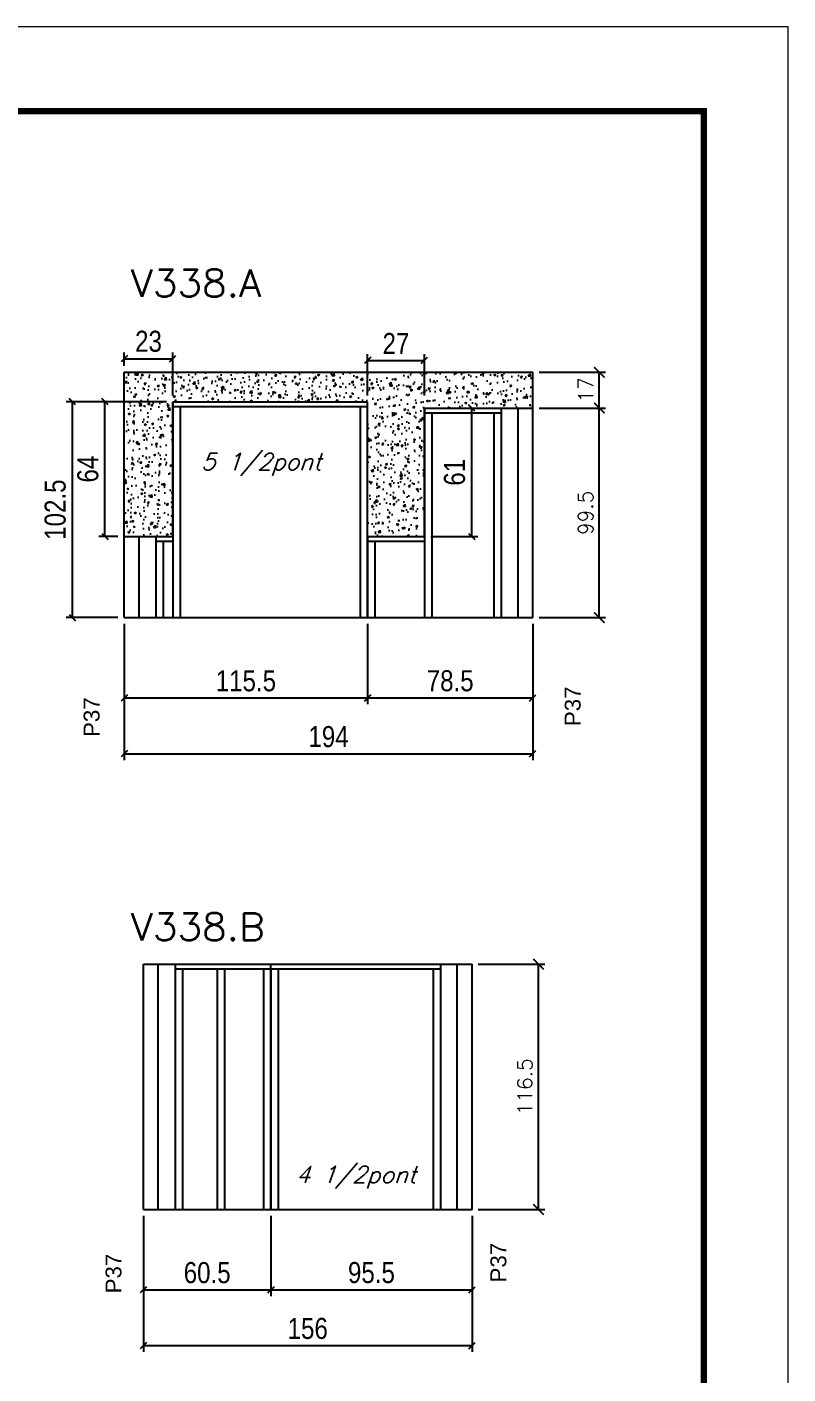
# Model space of a CAD drawing. Extents: x -3394 to 16474, y -5031 to 14397.
# Drawn here: x 5396 to 5757, y -26 to 614 of the extents above; entities that cross this region are included whole.
import ezdxf

# ---------------------------------------------------------------- set-up
doc = ezdxf.new("R2010")
doc.units = 0
doc.linetypes.add('DASHED', pattern=[0.75, 0.5, -0.25])
doc.layers.get('0').update_dxf_attribs({"linetype": 'CONTINUOUS'})
doc.layers.get('Defpoints').update_dxf_attribs({"linetype": 'CONTINUOUS'})
for name, color, linetype in [('COTA', 241, 'CONTINUOUS'), ('NOMENCLATURA', 7, 'CONTINUOUS'), ('Painéis', 200, 'CONTINUOUS'), ('SARR_2.2x7', 40, 'CONTINUOUS'), ('SARR_3.5x7', 81, 'CONTINUOUS'), ('texto', 7, 'CONTINUOUS')]:
    doc.layers.add(name, color=color, linetype=linetype)
for name, color, linetype, lineweight in [('Folhas', 255, 'CONTINUOUS', 9), ('SARRAFO DE PRESSAO', 251, 'DASHED', 9), ('Texto Seção', 7, 'CONTINUOUS', 15)]:
    doc.layers.add(name, color=color, linetype=linetype, lineweight=lineweight)
doc.styles.add('ARIAL', font='arial.ttf')
doc.styles.add('COTA TECNICA', font='techl___.ttf', dxfattribs={"height": 10})
doc.styles.add('REGUA-120', font='ROMANS.shx', dxfattribs={"height": 15})
doc.styles.add('ROMANS', font='romans.shx')
doc.dimstyles.new('Cota Paínel', dxfattribs={"dimtxt": 7, "dimasz": 5, "dimexe": 3, "dimexo": 3, "dimgap": 3, "dimtad": 1, "dimdec": 1, "dimzin": 12, "dimdsep": 46, "dimtxsty": 'ROMANS', "dimblk": 'ARCHTICK', "dimcen": 0, "dimclrd": 4, "dimclre": 4, "dimclrt": 1, "dimadec": 1, "dimazin": 3, "dimtfac": 1, "dimtdec": 1, "dimtmove": 0, "dimatfit": 3, "dimldrblk": 'OBLIQUE', "dimfxl": 1, "dimtolj": 1, "dimtzin": 12, "dimarcsym": 0})
doc.dimstyles.new('PAINEL', dxfattribs={"dimtxt": 10, "dimasz": 3, "dimexe": 3, "dimexo": 3, "dimgap": 3, "dimtad": 1, "dimdec": 1, "dimzin": 12, "dimdsep": 46, "dimtxsty": 'COTA TECNICA', "dimblk1": 'OBLIQUE', "dimblk2": 'OBLIQUE', "dimsah": 1, "dimcen": 0.9, "dimclrd": 4, "dimclre": 4, "dimclrt": 240, "dimadec": 1, "dimazin": 3, "dimtfac": 1, "dimtdec": 1, "dimtmove": 0, "dimatfit": 3, "dimfxl": 1, "dimtolj": 1, "dimtzin": 12, "dimarcsym": 0})

# ---------------------------------------------------------------- blocks, each defined once
blk = doc.blocks.new('9999999999')
at = {"layer": 'Folhas'}
blk.add_lwpolyline([(98138.98, 34190.21), (99623.98, 34190.21), (99623.98, 35240.21), (98138.98, 35240.21)], close=True, dxfattribs=at)
at = {"layer": 'Folhas', "color": 30, "const_width": 3}
blk.add_lwpolyline([(98213.98, 34230.21), (99583.98, 34230.21), (99583.98, 35200.21), (98213.98, 35200.21)], close=True, dxfattribs=at)
blk = doc.blocks.new('_Oblique')
at = {"color": 0, "linetype": 'ByBlock', "lineweight": -2}
blk.add_line((-0.5, -0.5), (0.5, 0.5), dxfattribs=at)
blk = doc.blocks.new('*D1643')
at = {"layer": 'COTA', "color": 4, "linetype": 'ByBlock', "lineweight": -2, "transparency": 16777216}
for p, q in [((5442.01, 330.16), (5442.01, 291.97)), ((5557.51, 330.16), (5557.51, 291.97)), ((5442.01, 294.97), (5557.51, 294.97))]:
    blk.add_line(p, q, dxfattribs=at)
at = {"layer": 'Defpoints', "color": 0, "linetype": 'ByBlock', "transparency": 16777216}
for p in [(5442.01, 333.16), (5557.51, 333.16), (5557.51, 294.97)]:
    blk.add_point(p, dxfattribs=at)
at = {"layer": 'COTA', "color": 4, "linetype": 'ByBlock', "lineweight": -2, "transparency": 16777216, "xscale": 3, "yscale": 3, "zscale": 3, "rotation": 180}
blk.add_blockref('_Oblique', (5442.01, 294.97), dxfattribs=at)
at = {"layer": 'COTA', "color": 4, "linetype": 'ByBlock', "lineweight": -2, "transparency": 16777216, "xscale": 3, "yscale": 3, "zscale": 3}
blk.add_blockref('_Oblique', (5557.51, 294.97), dxfattribs=at)
at = {"layer": 'COTA', "color": 240, "linetype": 'ByBlock', "transparency": 16777216, "insert": (5499.76, 303.08), "char_height": 10, "attachment_point": 5, "style": 'COTA TECNICA'}
blk.add_mtext('\\A1;115.5', dxfattribs=at)
blk = doc.blocks.new('*D1644')
at = {"layer": 'COTA', "color": 4, "linetype": 'ByBlock', "lineweight": -2, "transparency": 16777216}
for p, q in [((5557.51, 330.16), (5557.51, 291.97)), ((5636.01, 330.16), (5636.01, 291.97)), ((5557.51, 294.97), (5636.01, 294.97))]:
    blk.add_line(p, q, dxfattribs=at)
at = {"layer": 'Defpoints', "color": 0, "linetype": 'ByBlock', "transparency": 16777216}
for p in [(5557.51, 333.16), (5636.01, 333.16), (5636.01, 294.97)]:
    blk.add_point(p, dxfattribs=at)
at = {"layer": 'COTA', "color": 4, "linetype": 'ByBlock', "lineweight": -2, "transparency": 16777216, "xscale": 3, "yscale": 3, "zscale": 3, "rotation": 180}
blk.add_blockref('_Oblique', (5557.51, 294.97), dxfattribs=at)
at = {"layer": 'COTA', "color": 4, "linetype": 'ByBlock', "lineweight": -2, "transparency": 16777216, "xscale": 3, "yscale": 3, "zscale": 3}
blk.add_blockref('_Oblique', (5636.01, 294.97), dxfattribs=at)
at = {"layer": 'COTA', "color": 240, "linetype": 'ByBlock', "transparency": 16777216, "insert": (5596.76, 303.1), "char_height": 10, "attachment_point": 5, "style": 'COTA TECNICA'}
blk.add_mtext('\\A1;78.5', dxfattribs=at)
blk = doc.blocks.new('*D1669')
at = {"layer": 'COTA', "color": 4, "linetype": 'ByBlock', "lineweight": -2, "transparency": 16777216}
for p, q in [((5442.01, 330.16), (5442.01, 265.47)), ((5636.01, 330.16), (5636.01, 265.47)), ((5442.01, 268.47), (5636.01, 268.47))]:
    blk.add_line(p, q, dxfattribs=at)
at = {"layer": 'Defpoints', "color": 0, "linetype": 'ByBlock', "transparency": 16777216}
for p in [(5442.01, 333.16), (5636.01, 333.16), (5636.01, 268.47)]:
    blk.add_point(p, dxfattribs=at)
at = {"layer": 'COTA', "color": 4, "linetype": 'ByBlock', "lineweight": -2, "transparency": 16777216, "xscale": 3, "yscale": 3, "zscale": 3, "rotation": 180}
blk.add_blockref('_Oblique', (5442.01, 268.47), dxfattribs=at)
at = {"layer": 'COTA', "color": 4, "linetype": 'ByBlock', "lineweight": -2, "transparency": 16777216, "xscale": 3, "yscale": 3, "zscale": 3}
blk.add_blockref('_Oblique', (5636.01, 268.47), dxfattribs=at)
at = {"layer": 'COTA', "color": 240, "linetype": 'ByBlock', "transparency": 16777216, "insert": (5539.01, 276.57), "char_height": 10, "attachment_point": 5, "style": 'COTA TECNICA'}
blk.add_mtext('\\A1;194', dxfattribs=at)
blk = doc.blocks.new('_ArchTick')
at = {"color": 0, "linetype": 'ByBlock', "const_width": 0.15}
blk.add_lwpolyline([(-0.5, -0.5), (0.5, 0.5)], dxfattribs=at)
blk = doc.blocks.new('*D1645')
at = {"layer": 'COTA', "color": 4, "lineweight": -2, "transparency": 16777216}
for p, q in [((5639.01, 432.66), (5670.59, 432.66)), ((5667.59, 333.16), (5667.59, 432.66)), ((5639.01, 333.16), (5670.59, 333.16))]:
    blk.add_line(p, q, dxfattribs=at)
at = {"layer": 'Defpoints', "color": 0, "transparency": 16777216}
for p in [(5636.01, 432.66), (5667.59, 432.66), (5636.01, 333.16)]:
    blk.add_point(p, dxfattribs=at)
at = {"layer": 'COTA', "color": 4, "lineweight": -2, "transparency": 16777216, "xscale": 5, "yscale": 5, "zscale": 5}
for p, rotation in [((5667.59, 432.66), 90), ((5667.59, 333.16), 270)]:
    blk.add_blockref('_ArchTick', p, dxfattribs=dict(at, rotation=rotation))
at = {"layer": 'COTA', "color": 1, "transparency": 16777216, "insert": (5661.09, 382.91), "char_height": 7, "attachment_point": 5, "rotation": 90, "style": 'ROMANS'}
blk.add_mtext('\\A1;99.5', dxfattribs=at)
blk = doc.blocks.new('*D1646')
at = {"layer": 'COTA', "color": 4, "lineweight": -2, "transparency": 16777216}
for p, q in [((5639.01, 449.66), (5670.59, 449.66)), ((5667.59, 432.66), (5667.59, 449.66)), ((5639.01, 432.66), (5670.59, 432.66))]:
    blk.add_line(p, q, dxfattribs=at)
at = {"layer": 'Defpoints', "color": 0, "transparency": 16777216}
for p in [(5636.01, 449.66), (5667.59, 449.66), (5636.01, 432.66)]:
    blk.add_point(p, dxfattribs=at)
at = {"layer": 'COTA', "color": 4, "lineweight": -2, "transparency": 16777216, "xscale": 5, "yscale": 5, "zscale": 5}
for p, rotation in [((5667.59, 449.66), 90), ((5667.59, 432.66), 270)]:
    blk.add_blockref('_ArchTick', p, dxfattribs=dict(at, rotation=rotation))
at = {"layer": 'COTA', "color": 1, "transparency": 16777216, "insert": (5661.09, 441.34), "char_height": 7, "attachment_point": 5, "rotation": 90, "style": 'ROMANS'}
blk.add_mtext('\\A1;17', dxfattribs=at)
blk = doc.blocks.new('*D1670')
at = {"layer": 'COTA', "color": 4, "lineweight": -2, "transparency": 16777216}
for p, q in [((5587.51, 432.66), (5609.97, 432.66)), ((5606.97, 371.66), (5606.97, 432.66)), ((5587.51, 371.66), (5609.97, 371.66))]:
    blk.add_line(p, q, dxfattribs=at)
at = {"layer": 'Defpoints', "color": 0, "transparency": 16777216}
for p in [(5584.51, 432.66), (5606.97, 432.66), (5584.51, 371.66)]:
    blk.add_point(p, dxfattribs=at)
at = {"layer": 'COTA', "color": 4, "lineweight": -2, "transparency": 16777216, "xscale": 3, "yscale": 3, "zscale": 3}
for p, rotation in [((5606.97, 432.66), 90), ((5606.97, 371.66), 270)]:
    blk.add_blockref('_Oblique', p, dxfattribs=dict(at, rotation=rotation))
at = {"layer": 'COTA', "color": 240, "transparency": 16777216, "insert": (5598.87, 402.16), "char_height": 10, "attachment_point": 5, "rotation": 90, "style": 'COTA TECNICA'}
blk.add_mtext('\\A1;61', dxfattribs=at)
blk = doc.blocks.new('*D1671')
at = {"layer": 'COTA', "color": 4, "lineweight": -2, "transparency": 16777216}
for p, q in [((5557.51, 438.66), (5557.51, 458.25)), ((5557.51, 455.25), (5584.51, 455.25)), ((5584.51, 438.66), (5584.51, 458.25))]:
    blk.add_line(p, q, dxfattribs=at)
at = {"layer": 'Defpoints', "color": 0, "transparency": 16777216}
for p in [(5584.51, 455.25), (5557.51, 435.66), (5584.51, 435.66)]:
    blk.add_point(p, dxfattribs=at)
at = {"layer": 'COTA', "color": 4, "lineweight": -2, "transparency": 16777216, "xscale": 3, "yscale": 3, "zscale": 3, "rotation": 180}
blk.add_blockref('_Oblique', (5557.51, 455.25), dxfattribs=at)
at = {"layer": 'COTA', "color": 4, "lineweight": -2, "transparency": 16777216, "xscale": 3, "yscale": 3, "zscale": 3}
blk.add_blockref('_Oblique', (5584.51, 455.25), dxfattribs=at)
at = {"layer": 'COTA', "color": 240, "transparency": 16777216, "insert": (5571.01, 463.32), "char_height": 10, "attachment_point": 5, "style": 'COTA TECNICA'}
blk.add_mtext('\\A1;27', dxfattribs=at)
blk = doc.blocks.new('*D1672')
at = {"layer": 'COTA', "color": 4, "lineweight": -2, "transparency": 16777216}
for p, q in [((5442.01, 452.66), (5442.01, 459.09)), ((5442.01, 456.09), (5465.01, 456.09)), ((5465.01, 438.66), (5465.01, 459.09))]:
    blk.add_line(p, q, dxfattribs=at)
at = {"layer": 'Defpoints', "color": 0, "transparency": 16777216}
for p in [(5465.01, 456.09), (5442.01, 449.66), (5465.01, 435.66)]:
    blk.add_point(p, dxfattribs=at)
at = {"layer": 'COTA', "color": 4, "lineweight": -2, "transparency": 16777216, "xscale": 3, "yscale": 3, "zscale": 3, "rotation": 180}
blk.add_blockref('_Oblique', (5442.01, 456.09), dxfattribs=at)
at = {"layer": 'COTA', "color": 4, "lineweight": -2, "transparency": 16777216, "xscale": 3, "yscale": 3, "zscale": 3}
blk.add_blockref('_Oblique', (5465.01, 456.09), dxfattribs=at)
at = {"layer": 'COTA', "color": 240, "transparency": 16777216, "insert": (5453.51, 464.31), "char_height": 10, "attachment_point": 5, "style": 'COTA TECNICA'}
blk.add_mtext('\\A1;23', dxfattribs=at)
blk = doc.blocks.new('*D1673')
at = {"layer": 'COTA', "color": 4, "lineweight": -2, "transparency": 16777216}
for p, q in [((5462.01, 435.66), (5429.85, 435.66)), ((5432.85, 371.66), (5432.85, 435.66)), ((5439.01, 371.66), (5429.85, 371.66))]:
    blk.add_line(p, q, dxfattribs=at)
at = {"layer": 'Defpoints', "color": 0, "transparency": 16777216}
for p in [(5432.85, 435.66), (5465.01, 435.66), (5442.01, 371.66)]:
    blk.add_point(p, dxfattribs=at)
at = {"layer": 'COTA', "color": 4, "lineweight": -2, "transparency": 16777216, "xscale": 3, "yscale": 3, "zscale": 3}
for p, rotation in [((5432.85, 435.66), 90), ((5432.85, 371.66), 270)]:
    blk.add_blockref('_Oblique', p, dxfattribs=dict(at, rotation=rotation))
at = {"layer": 'COTA', "color": 240, "transparency": 16777216, "insert": (5424.75, 403.66), "char_height": 10, "attachment_point": 5, "rotation": 90, "style": 'COTA TECNICA'}
blk.add_mtext('\\A1;64', dxfattribs=at)
blk = doc.blocks.new('*D1674')
at = {"layer": 'COTA', "color": 4, "lineweight": -2, "transparency": 16777216}
for p, q in [((5462.01, 435.66), (5414.35, 435.66)), ((5417.35, 333.16), (5417.35, 435.66)), ((5439.01, 333.16), (5414.35, 333.16))]:
    blk.add_line(p, q, dxfattribs=at)
at = {"layer": 'Defpoints', "color": 0, "transparency": 16777216}
for p in [(5417.35, 435.66), (5465.01, 435.66), (5442.01, 333.16)]:
    blk.add_point(p, dxfattribs=at)
at = {"layer": 'COTA', "color": 4, "lineweight": -2, "transparency": 16777216, "xscale": 3, "yscale": 3, "zscale": 3}
for p, rotation in [((5417.35, 435.66), 90), ((5417.35, 333.16), 270)]:
    blk.add_blockref('_Oblique', p, dxfattribs=dict(at, rotation=rotation))
at = {"layer": 'COTA', "color": 240, "transparency": 16777216, "insert": (5409.24, 384.41), "char_height": 10, "attachment_point": 5, "rotation": 90, "style": 'COTA TECNICA'}
blk.add_mtext('\\A1;102.5', dxfattribs=at)
blk = doc.blocks.new('*D1647')
at = {"layer": 'COTA', "color": 4, "linetype": 'ByBlock', "lineweight": -2, "transparency": 16777216}
for p, q in [((5451.13, 49.09), (5451.13, 10.9)), ((5511.63, 49.09), (5511.63, 10.9)), ((5451.13, 13.9), (5511.63, 13.9))]:
    blk.add_line(p, q, dxfattribs=at)
at = {"layer": 'Defpoints', "color": 0, "linetype": 'ByBlock', "transparency": 16777216}
for p in [(5451.13, 52.09), (5511.63, 52.09), (5511.63, 13.9)]:
    blk.add_point(p, dxfattribs=at)
at = {"layer": 'COTA', "color": 4, "linetype": 'ByBlock', "lineweight": -2, "transparency": 16777216, "xscale": 3, "yscale": 3, "zscale": 3, "rotation": 180}
blk.add_blockref('_Oblique', (5451.13, 13.9), dxfattribs=at)
at = {"layer": 'COTA', "color": 4, "linetype": 'ByBlock', "lineweight": -2, "transparency": 16777216, "xscale": 3, "yscale": 3, "zscale": 3}
blk.add_blockref('_Oblique', (5511.63, 13.9), dxfattribs=at)
at = {"layer": 'COTA', "color": 240, "linetype": 'ByBlock', "transparency": 16777216, "insert": (5481.38, 22.01), "char_height": 10, "attachment_point": 5, "style": 'COTA TECNICA'}
blk.add_mtext('\\A1;60.5', dxfattribs=at)
blk = doc.blocks.new('*D1648')
at = {"layer": 'COTA', "color": 4, "linetype": 'ByBlock', "lineweight": -2, "transparency": 16777216}
for p, q in [((5511.63, 49.09), (5511.63, 10.9)), ((5607.13, 49.09), (5607.13, 10.9)), ((5511.63, 13.9), (5607.13, 13.9))]:
    blk.add_line(p, q, dxfattribs=at)
at = {"layer": 'Defpoints', "color": 0, "linetype": 'ByBlock', "transparency": 16777216}
for p in [(5511.63, 52.09), (5607.13, 52.09), (5607.13, 13.9)]:
    blk.add_point(p, dxfattribs=at)
at = {"layer": 'COTA', "color": 4, "linetype": 'ByBlock', "lineweight": -2, "transparency": 16777216, "xscale": 3, "yscale": 3, "zscale": 3, "rotation": 180}
blk.add_blockref('_Oblique', (5511.63, 13.9), dxfattribs=at)
at = {"layer": 'COTA', "color": 4, "linetype": 'ByBlock', "lineweight": -2, "transparency": 16777216, "xscale": 3, "yscale": 3, "zscale": 3}
blk.add_blockref('_Oblique', (5607.13, 13.9), dxfattribs=at)
at = {"layer": 'COTA', "color": 240, "linetype": 'ByBlock', "transparency": 16777216, "insert": (5559.38, 22.04), "char_height": 10, "attachment_point": 5, "style": 'COTA TECNICA'}
blk.add_mtext('\\A1;95.5', dxfattribs=at)
blk = doc.blocks.new('*D1675')
at = {"layer": 'COTA', "color": 4, "linetype": 'ByBlock', "lineweight": -2, "transparency": 16777216}
for p, q in [((5451.13, 49.09), (5451.13, -15.6)), ((5607.13, 49.09), (5607.13, -15.6)), ((5451.13, -12.6), (5607.13, -12.6))]:
    blk.add_line(p, q, dxfattribs=at)
at = {"layer": 'Defpoints', "color": 0, "linetype": 'ByBlock', "transparency": 16777216}
for p in [(5451.13, 52.09), (5607.13, 52.09), (5607.13, -12.6)]:
    blk.add_point(p, dxfattribs=at)
at = {"layer": 'COTA', "color": 4, "linetype": 'ByBlock', "lineweight": -2, "transparency": 16777216, "xscale": 3, "yscale": 3, "zscale": 3, "rotation": 180}
blk.add_blockref('_Oblique', (5451.13, -12.6), dxfattribs=at)
at = {"layer": 'COTA', "color": 4, "linetype": 'ByBlock', "lineweight": -2, "transparency": 16777216, "xscale": 3, "yscale": 3, "zscale": 3}
blk.add_blockref('_Oblique', (5607.13, -12.6), dxfattribs=at)
at = {"layer": 'COTA', "color": 240, "linetype": 'ByBlock', "transparency": 16777216, "insert": (5529.13, -4.49), "char_height": 10, "attachment_point": 5, "style": 'COTA TECNICA'}
blk.add_mtext('\\A1;156', dxfattribs=at)
blk = doc.blocks.new('*D1649')
at = {"layer": 'COTA', "color": 4, "lineweight": -2, "transparency": 16777216}
for p, q in [((5610.13, 168.59), (5641.71, 168.59)), ((5638.71, 52.09), (5638.71, 168.59)), ((5610.13, 52.09), (5641.71, 52.09))]:
    blk.add_line(p, q, dxfattribs=at)
at = {"layer": 'Defpoints', "color": 0, "transparency": 16777216}
for p in [(5607.13, 168.59), (5638.71, 168.59), (5607.13, 52.09)]:
    blk.add_point(p, dxfattribs=at)
at = {"layer": 'COTA', "color": 4, "lineweight": -2, "transparency": 16777216, "xscale": 5, "yscale": 5, "zscale": 5}
for p, rotation in [((5638.71, 168.59), 90), ((5638.71, 52.09), 270)]:
    blk.add_blockref('_ArchTick', p, dxfattribs=dict(at, rotation=rotation))
at = {"layer": 'COTA', "color": 1, "transparency": 16777216, "insert": (5632.21, 110.34), "char_height": 7, "attachment_point": 5, "rotation": 90, "style": 'ROMANS'}
blk.add_mtext('\\A1;116.5', dxfattribs=at)

msp = doc.modelspace()

# ---------------------------------------------------------------- hatches: boundary and pattern name
at = {"layer": 'COTA', "linetype": 'Continuous'}
h = msp.add_hatch(dxfattribs=at)
h.set_pattern_fill('AR-CONC', color=256, scale=0.05)
h.set_pattern_definition([(50, (-482.792, -6010.598), (9.1092334, -0.796954), [0.9525, -10.4775]), (355, (-482.792, -6010.598), (-1.762171, 9.552842), [0.762, -8.382029]), (100.45144, (-482.033, -6010.665), (7.347062, 8.755888), [0.8095, -8.904512]), (46.1842, (-482.792, -6008.058), (13.553952, -2.102116), [1.42875, -15.71625]), (96.63556, (-481.662, -6008.233), (11.870207, 12.371306), [1.214251, -13.35678]), (351.18415, (-482.792, -6008.058), (11.870207, 12.371306), [1.142998, -12.572987]), (21, (-481.522, -6008.693), (7.5807196, -5.11326), [0.9525, -10.4775]), (326, (-481.522, -6008.693), (3.090101, 9.209398), [0.762, -8.382]), (71.45144, (-480.89, -6009.119), (10.670821, 4.0961384), [0.8095, -8.904497]), (37.5, (-482.792, -6010.5983), (0.1544302, 4.227752), [0, -8.2804, 0, -8.509, 0, -8.41375]), (7.5, (-482.792, -6010.5983), (3.3409831, 5.0090287), [0, -4.8514, 0, -8.0899, 0, -3.20675]), (327.5, (-485.624, -6010.5983), (6.7795298, -0.2864372), [0, -3.175, 0, -9.906, 0, -13.1445]), (317.5, (-486.894, -6010.598), (7.406459, 1.2713246), [0, -4.1275, 0, -6.5786, 0, -9.3345])])
h.paths.add_polyline_path([(5465.01, 435.66), (5557.51, 435.66), (5557.51, 371.66), (5584.51, 371.66), (5584.51, 432.66), (5636.01, 432.66), (5636.01, 449.66), (5442.01, 449.66), (5442.01, 371.66), (5465.01, 371.66)])

# ---------------------------------------------------------------- linework, layer by layer
at = {"layer": 'COTA', "linetype": 'ByBlock'}
for p, q in [((5442.01, 449.66), (5636.01, 449.66)), ((5442.01, 371.66), (5442.01, 449.66)), ((5636.01, 432.66), (5636.01, 449.66))]:
    msp.add_line(p, q, dxfattribs=at)
at = {"layer": 'Painéis', "linetype": 'ByBlock'}
for p, q in [((5465.01, 435.66), (5557.51, 435.66)), ((5465.01, 371.66), (5465.01, 435.66)), ((5557.51, 371.66), (5557.51, 435.66)), ((5584.51, 432.66), (5636.01, 432.66)), ((5584.51, 371.66), (5584.51, 432.66)), ((5636.01, 333.16), (5636.01, 432.66)), ((5442.01, 371.66), (5465.01, 371.66)), ((5442.01, 333.16), (5442.01, 371.66)), ((5557.51, 371.66), (5584.51, 371.66)), ((5557.51, 333.16), (5557.51, 371.66)), ((5442.01, 333.16), (5636.01, 333.16)), ((5451.13, 168.59), (5607.13, 168.59)), ((5451.13, 52.09), (5451.13, 168.59)), ((5511.63, 52.09), (5511.63, 168.59)), ((5607.13, 52.09), (5607.13, 168.59)), ((5451.13, 52.09), (5607.13, 52.09))]:
    msp.add_line(p, q, dxfattribs=at)
at = {"layer": 'SARR_2.2x7', "linetype": 'Continuous'}
for p, q in [((5465.01, 433.46), (5557.51, 433.46)), ((5584.51, 430.46), (5621.01, 430.46)), ((5629.01, 333.16), (5629.01, 432.66)), ((5449.01, 333.16), (5449.01, 371.66)), ((5457.01, 369.46), (5465.01, 369.46)), ((5557.51, 369.46), (5584.51, 369.46)), ((5458.13, 52.09), (5458.13, 168.59)), ((5466.13, 166.39), (5511.63, 166.39)), ((5511.63, 166.39), (5592.13, 166.39)), ((5600.13, 52.09), (5600.13, 168.59))]:
    msp.add_line(p, q, dxfattribs=at)
at = {"layer": 'SARR_3.5x7'}
for p, q in [((5465.01, 435.66), (5465.01, 333.16)), ((5468.51, 433.46), (5468.51, 333.16)), ((5554.01, 433.46), (5554.01, 333.16)), ((5584.51, 432.66), (5584.51, 333.16)), ((5588.01, 430.46), (5588.01, 333.16)), ((5617.51, 430.46), (5617.51, 333.16)), ((5621.01, 432.66), (5621.01, 333.16)), ((5457.01, 371.66), (5457.01, 333.16)), ((5557.51, 371.66), (5557.51, 333.16)), ((5460.51, 369.46), (5460.51, 333.16)), ((5561.01, 369.46), (5561.01, 333.16)), ((5465.01, 333.16), (5468.51, 333.16)), ((5554.01, 333.16), (5557.51, 333.16)), ((5557.51, 333.16), (5561.01, 333.16)), ((5617.51, 333.16), (5621.01, 333.16)), ((5466.13, 168.59), (5466.13, 52.09)), ((5469.63, 166.39), (5469.63, 52.09)), ((5486.15, 166.39), (5486.15, 52.09)), ((5489.65, 166.39), (5489.65, 52.09)), ((5508.13, 166.39), (5508.13, 52.09)), ((5511.63, 166.39), (5511.63, 52.09)), ((5515.13, 166.39), (5515.13, 52.09)), ((5588.63, 166.39), (5588.63, 52.09)), ((5592.13, 168.59), (5592.13, 52.09)), ((5466.13, 52.09), (5469.63, 52.09)), ((5508.13, 52.09), (5511.63, 52.09)), ((5511.63, 52.09), (5515.13, 52.09)), ((5588.63, 52.09), (5592.13, 52.09))]:
    msp.add_line(p, q, dxfattribs=at)

# ---------------------------------------------------------------- block references
at = {"layer": 'SARRAFO DE PRESSAO', "color": 6, "linetype": 'ByBlock'}
msp.add_blockref('9999999999', (-93866.77, -34626.55), dxfattribs=at)

# ---------------------------------------------------------------- texts
at = {"layer": 'NOMENCLATURA', "linetype": 'Continuous', "style": 'ARIAL'}
for p in [(5430.28, 276.47), (5658.72, 281.63), (5623.43, 17.4), (5440.67, 12.24)]:
    msp.add_text('P37', height=7.567, rotation=90, dxfattribs=at).set_placement(p)
at = {"layer": 'texto', "color": 2, "char_height": 8, "attachment_point": 5, "style": 'ROMANS'}
for s, insert in [('{\\Q19;\\C256;5 1/2pont}', (5507.01, 405.88)), ('{\\Q19;\\C256;4 1/2pont}', (5552.03, 67.31))]:
    msp.add_mtext(s, dxfattribs=dict(at, insert=insert))
at = {"layer": 'Texto Seção', "style": 'REGUA-120', "width": 1.05}
for s, p in [('V338.A', (5445.01, 485.5)), ('V338.B', (5445.01, 179.78))]:
    msp.add_text(s, height=13, dxfattribs=at).set_placement(p)

# ---------------------------------------------------------------- dimensions: what is measured, and where the dimension line sits
at = {"layer": 'COTA'}
for base, p1, p2, picture, middle in [((5465.01, 456.09), (5442.01, 449.66), (5465.01, 435.66), '*D1672', (5453.51, 464.31)), ((5584.51, 455.25), (5557.51, 435.66), (5584.51, 435.66), '*D1671', (5571.01, 463.32))]:
    dim = msp.add_linear_dim(base=base, p1=p1, p2=p2, dimstyle='PAINEL', dxfattribs=at)
    dim.commit()
    dim.dimension.update_dxf_attribs({"geometry": picture, "text_midpoint": middle})
dim = msp.add_linear_dim(base=(5667.59, 449.66), p1=(5636.01, 432.66), p2=(5636.01, 449.66), angle=90, dimstyle='Cota Paínel', dxfattribs=at)
dim.commit()
dim.dimension.update_dxf_attribs({"geometry": '*D1646', "text_midpoint": (5667.59, 441.34), "dimtype": 160})
for base, p1, p2, dimstyle, picture, middle in [((5417.35, 435.66), (5442.01, 333.16), (5465.01, 435.66), 'PAINEL', '*D1674', (5409.24, 384.41)), ((5432.85, 435.66), (5442.01, 371.66), (5465.01, 435.66), 'PAINEL', '*D1673', (5424.75, 403.66)), ((5667.59, 432.66), (5636.01, 333.16), (5636.01, 432.66), 'Cota Paínel', '*D1645', (5661.09, 382.91)), ((5606.97, 432.66), (5584.51, 371.66), (5584.51, 432.66), 'PAINEL', '*D1670', (5598.87, 402.16)), ((5638.71, 168.59), (5607.13, 52.09), (5607.13, 168.59), 'Cota Paínel', '*D1649', (5632.21, 110.34))]:
    dim = msp.add_linear_dim(base=base, p1=p1, p2=p2, angle=90, dimstyle=dimstyle, dxfattribs=at)
    dim.commit()
    dim.dimension.update_dxf_attribs({"geometry": picture, "text_midpoint": middle})
at = {"layer": 'COTA', "linetype": 'ByBlock'}
for base, p1, p2, picture, middle in [((5557.51, 294.97), (5442.01, 333.16), (5557.51, 333.16), '*D1643', (5499.76, 303.08)), ((5636.01, 268.47), (5442.01, 333.16), (5636.01, 333.16), '*D1669', (5539.01, 276.57)), ((5511.63, 13.9), (5451.13, 52.09), (5511.63, 52.09), '*D1647', (5481.38, 22.01)), ((5607.13, -12.6), (5451.13, 52.09), (5607.13, 52.09), '*D1675', (5529.13, -4.49))]:
    dim = msp.add_linear_dim(base=base, p1=p1, p2=p2, dimstyle='PAINEL', dxfattribs=at)
    dim.commit()
    dim.dimension.update_dxf_attribs({"geometry": picture, "text_midpoint": middle})
for base, p1, p2, picture, middle in [((5636.01, 294.97), (5557.51, 333.16), (5636.01, 333.16), '*D1644', (5596.76, 303.1)), ((5607.13, 13.9), (5511.63, 52.09), (5607.13, 52.09), '*D1648', (5559.38, 22.04))]:
    dim = msp.add_linear_dim(base=base, p1=p1, p2=p2, dimstyle='PAINEL', override={"dimtmove": 1}, dxfattribs=at)
    dim.commit()
    dim.dimension.update_dxf_attribs({"geometry": picture, "text_midpoint": middle})

doc.saveas('drawing.dxf')
